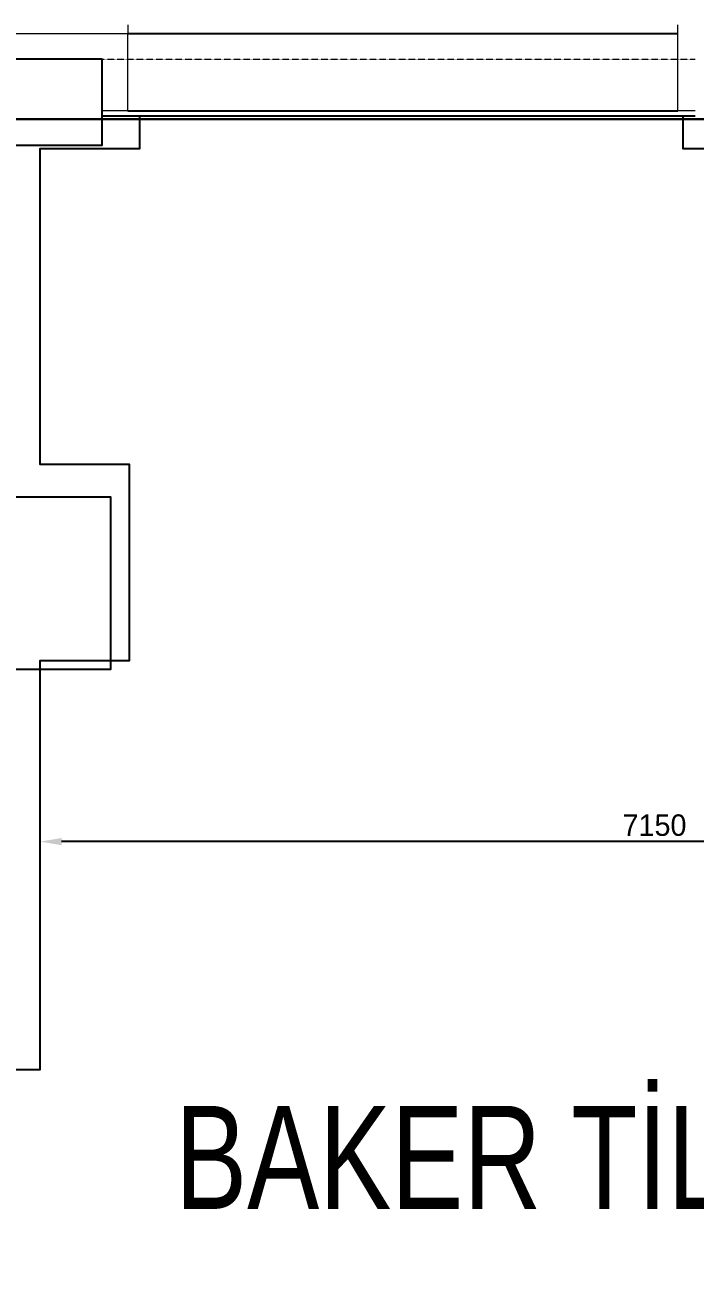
# Model space of a CAD drawing. Header units: millimetres. Extents: x 1372008 to 1411324, y -46445 to -30295.
# Drawn here: x 1399615 to 1403515, y -37520 to -30295 of the extents above; entities that cross this region are included whole.
import ezdxf

# ---------------------------------------------------------------- set-up
doc = ezdxf.new("R2010")
doc.units = ezdxf.units.MM
doc.linetypes.add('HIDDEN', pattern=[0.375, 0.25, -0.125])
for name, color, linetype in [('Divar-esas', 7, 'Continuous'), ('Divar-komek', 7, 'Continuous'), ('OFFICE_BOUNDARY', 3, 'Continuous'), ('Pencere', 7, 'Continuous'), ('sutun1', 7, 'Continuous')]:
    doc.layers.add(name, color=color, linetype=linetype)
doc.layers.add('Fasad detali', color=37, linetype='Continuous', lineweight=20)
doc.layers.add('obl. keramogranit', color=138, linetype='Continuous', lineweight=18, true_color=0x005252)
doc.layers.add('plita', color=182, linetype='Continuous', lineweight=5, true_color=0x3a07c5)
doc.styles.add('Yazilar', font='txt', dxfattribs={"width": 0.75})

msp = doc.modelspace()

# ---------------------------------------------------------------- linework, layer by layer
at = {"color": 1, "lineweight": 30}
msp.add_line((1395743.6, -30844.8), (1408233.6, -30844.8), dxfattribs=at)
at = {"color": 18, "lineweight": -3, "true_color": 0x000000}
msp.add_line((1395743.6, -30844.8), (1408233.6, -30844.8), dxfattribs=at)
at = {"color": 0, "lineweight": -2, "transparency": 16777216}
for p, q in [((1399703.6, -35408.5), (1399703.6, -34986.3)), ((1406728.6, -35048.8), (1399828.6, -35048.8))]:
    msp.add_line(p, q, dxfattribs=at)
msp.add_lwpolyline([(1399553.6, -36274.8), (1399553.6, -36374.8), (1399703.6, -36374.8), (1399703.6, -33994.8), (1400223.6, -33994.8), (1400223.6, -32854.8), (1399703.6, -32854.8), (1399703.6, -31014.8), (1400283.6, -31014.8), (1400283.6, -30824.8), (1403443.6, -30824.8), (1403443.6, -31014.8), (1403893.6, -31014.8), (1403893.6, -30824.8), (1407053.6, -30824.8), (1407053.6, -31014.8), (1408233.6, -31014.8), (1408233.6, -32134.8), (1406853.6, -32134.8), (1406853.6, -35754.8), (1407063.6, -35754.8), (1407063.6, -35654.8)])
at = {"color": 0, "transparency": 16777216}
msp.add_solid([(1399828.6, -35027.9), (1399828.6, -35069.6), (1399703.6, -35048.8)], dxfattribs=at)
at = {"layer": 'Divar-komek'}
msp.add_line((1400215.2, -30344.8), (1403415.2, -30344.8), dxfattribs=at)
at = {"layer": 'Fasad detali'}
msp.add_line((1400215.2, -30294.8), (1400215.2, -30344.8), dxfattribs=at)
at = {"layer": 'obl. keramogranit'}
for p, q in [((1399015.2, -30344.8), (1400215.2, -30344.8)), ((1400215.2, -30794.8), (1400215.2, -30344.8)), ((1403415.2, -30794.8), (1403415.2, -30294.8)), ((1400215.2, -30794.8), (1400065.2, -30794.8)), ((1403515.2, -30794.8), (1403415.2, -30794.8))]:
    msp.add_line(p, q, dxfattribs=at)
at = {"layer": 'OFFICE_BOUNDARY'}
msp.add_lwpolyline([(1394643.6, -39944.8), (1394643.6, -37544.8), (1395743.6, -37544.8), (1395743.6, -30844.8), (1408233.6, -30844.8), (1408233.6, -32394.8), (1410773.6, -32394.8), (1410773.6, -41374.8), (1406863.6, -41374.8), (1406863.6, -41404.8), (1394643.6, -41404.8), (1394643.6, -39944.8)], close=True, dxfattribs=at)
at = {"layer": 'Pencere'}
for p, q in [((1400065.2, -30824.8), (1403515.2, -30824.8)), ((1400215.2, -30794.8), (1403415.2, -30794.8))]:
    msp.add_line(p, q, dxfattribs=at)
at = {"layer": 'plita', "linetype": 'HIDDEN', "ltscale": 5}
msp.add_line((1399615.2, -30494.8), (1403515.2, -30494.8), dxfattribs=at)
at = {"layer": 'sutun1'}
for points in [[(1400065.2, -30494.8), (1399165.2, -30494.8), (1399165.2, -30994.8), (1400065.2, -30994.8)], [(1399115.2, -34044.8), (1400115.2, -34044.8), (1400115.2, -33044.8), (1399115.2, -33044.8)]]:
    msp.add_lwpolyline(points, close=True, dxfattribs=at)

# ---------------------------------------------------------------- texts
at = {"color": 0, "transparency": 16777216, "insert": (1403278.6, -34953.7), "char_height": 125, "attachment_point": 5}
msp.add_mtext('7150', dxfattribs=at)
at = {"layer": 'Divar-esas', "insert": (1400489.5, -36586.7), "char_height": 600, "attachment_point": 1, "style": 'Yazilar'}
msp.add_mtext_dynamic_manual_height_columns('{\\f@Arial Unicode MS|b0|i0|c0|p34;BAKER TİLLY AUDİT }', width=8453.402, gutter_width=250, heights=[-745.3], dxfattribs=at)

doc.saveas('drawing.dxf')
